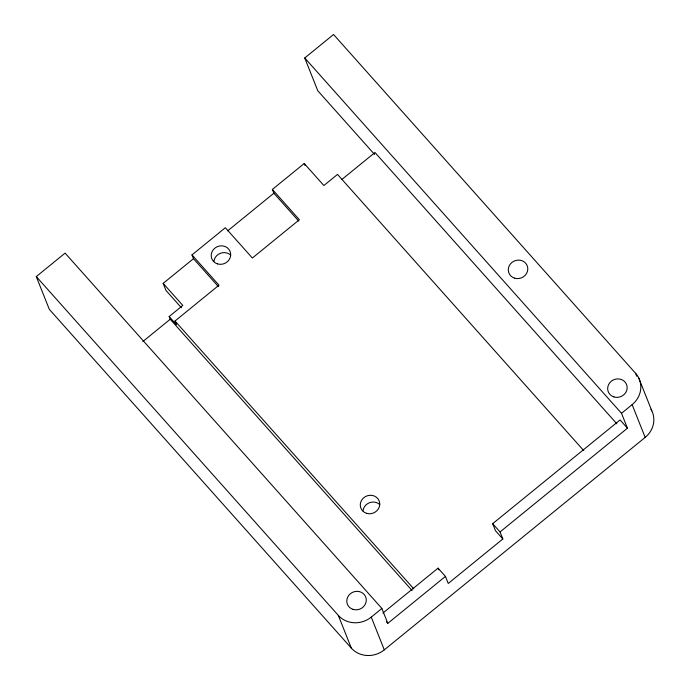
<?xml version="1.0" encoding="UTF-8"?>
<svg xmlns="http://www.w3.org/2000/svg" width="690" height="690" viewBox="0 0 690 690"><rect width="100%" height="100%" fill="white"/><g stroke="black" fill="none" stroke-linecap="round" stroke-linejoin="round"><path stroke-width="1.03" d="M650.92 409.17A23.641 21.959 -21.7 0 1 645.167 437.417L384.296 649.859A23.641 21.959 -21.7 0 1 351.357 648.152L49.318 309.344L36.277 276.587L65.093 253.118L381.88 608.459L387.806 623.346L445.438 576.409L438.072 568.146L382.941 613.048M374.575 154.439L317.771 90.726L304.738 57.969L333.555 34.5L635.602 373.316L636.784 376.291M218.368 286.591L193.485 258.681L191.984 254.895L225.345 227.717L252.359 258.017L299.374 219.731L272.369 189.431L304.212 163.496L323.86 185.532L337.514 174.415L583.697 450.561M181.392 307.74L165.954 290.421L163.159 283.383L193.485 258.681M227.683 230.839L273.87 193.217L272.369 189.431M412.12 590.58L170.223 319.246L169.154 316.538L182.798 305.42L163.159 283.383M142.821 341.567L170.223 319.246M341.757 179.555L374.981 152.499L616.869 423.832M169.154 316.538L176.519 324.8L175.01 321.014L218.997 285.194L191.984 254.895M36.277 276.587L338.324 615.402A23.641 21.959 -21.7 0 0 371.263 617.11L381.88 608.459M445.438 576.409L448.241 583.455L502.838 538.985L500.034 531.947L627.443 428.197L621.518 413.31L632.135 404.659A23.641 21.959 -21.7 0 0 635.602 373.316M502.838 538.985L495.472 530.722L492.669 523.684L620.077 419.934L627.443 428.197M304.738 57.969L621.518 413.31M273.87 193.217L298.753 221.128M492.669 523.684L500.034 531.947M175.01 321.014L413.819 588.889M386.46 621.845L387.806 623.346M638.793 378.094L651.826 410.852M632.135 404.659L645.167 437.417M304.212 163.496L304.997 165.462M438.072 568.146L438.771 569.906M371.263 617.11L384.296 649.859M338.324 615.402L351.357 648.152M363.009 510.781A9.85 9.151 -21.7 0 1 369.538 502.7A9.85 9.151 -21.7 0 1 379.733 504.537M213.935 261.346A9.85 9.151 -21.7 0 1 220.464 253.264A9.85 9.151 -21.7 0 1 230.658 255.093M366.519 513.308A9.85 9.151 -21.7 0 0 379.655 502.613A9.85 9.151 -21.7 0 0 363.88 497.637A9.85 9.151 -21.7 0 0 366.519 513.308M217.445 263.873A9.85 9.151 -21.7 0 0 230.581 253.17A9.85 9.151 -21.7 0 0 214.806 248.193A9.85 9.151 -21.7 0 0 217.445 263.873M353.03 609.374A9.85 9.151 -21.7 0 0 366.166 598.67A9.85 9.151 -21.7 0 0 350.391 593.693A9.85 9.151 -21.7 0 0 353.03 609.374M613.902 396.923A9.85 9.151 -21.7 0 0 627.038 386.228A9.85 9.151 -21.7 0 0 611.262 381.251A9.85 9.151 -21.7 0 0 613.902 396.923M514.55 278.148A9.85 9.151 -21.7 0 0 527.686 267.453A9.85 9.151 -21.7 0 0 511.911 262.467A9.85 9.151 -21.7 0 0 514.55 278.148"/></g></svg>
